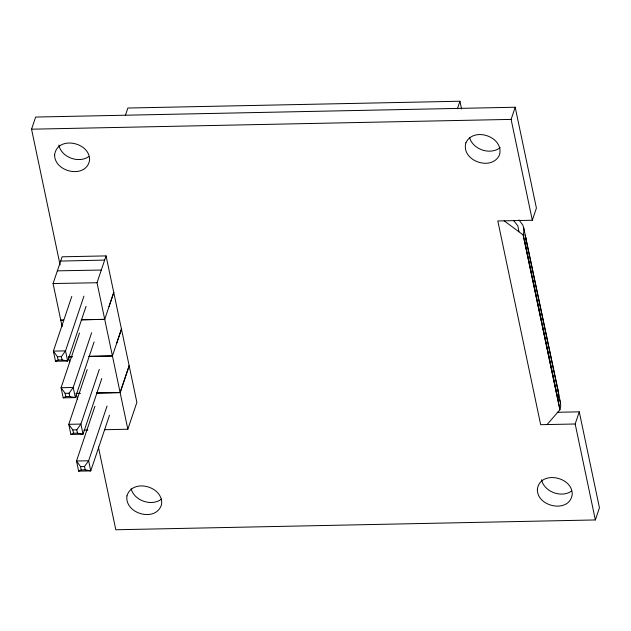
<?xml version="1.0" encoding="UTF-8"?>
<svg xmlns="http://www.w3.org/2000/svg" width="631" height="631" viewBox="0 0 631 631"><rect width="100%" height="100%" fill="white"/><g stroke="black" fill="none" stroke-linecap="round" stroke-linejoin="round"><path stroke-width="0.95" d="M104.407 429.711L127.841 429.23L97.024 282.743L106.063 255.902L62.13 256.801L53.075 283.54L62.153 326.724M108.997 306.642L113.761 292.5L104.722 319.341L81.296 319.822M116.696 343.232L121.46 329.098L112.421 355.939L88.995 356.42M60.103 264.965L31.55 129.197L35.644 117.05L515.196 107.238L536.413 208.104L532.319 220.258L497.82 220.96L540.672 424.695L575.18 423.993L579.266 411.838L557.22 412.288M125.411 115.355L127.88 108.027L459.944 101.236L461.569 108.95M71.8 296.396L53.383 351.12L55.512 361.255L67.651 361.011L86.068 306.28M83.939 296.144L65.514 350.875L61.388 356.641L62.083 359.954L67.651 361.011L65.514 350.875L53.383 351.12L57.421 356.72L58.115 360.041L55.512 361.255M79.498 332.994L61.081 387.718L63.21 397.853L75.349 397.609L94.074 341.947M91.629 332.742L73.212 387.473L69.087 393.239L69.781 396.552L75.349 397.609L73.212 387.473L61.081 387.718L65.119 393.318L65.813 396.631L63.21 397.853M87.196 369.585L68.779 424.316L70.909 434.451L83.04 434.199L101.772 378.545M99.327 369.34L80.91 424.071L76.785 429.837L77.479 433.15L83.04 434.199L80.91 424.071L68.779 424.316L72.81 429.916L73.511 433.229L70.909 434.451M94.918 406.285L76.501 461.016L78.63 471.144L90.761 470.9L109.494 415.245M107.049 406.033L88.632 460.764L84.499 466.53L85.201 469.843L90.761 470.9L88.632 460.764L76.501 461.016L80.531 466.609L81.225 469.929L78.63 471.144M129.15 365.696L120.119 392.537L96.685 393.01M127.841 429.23L136.872 402.389L106.063 255.902M457.483 108.564L459.944 101.236M532.319 220.258L511.11 119.393L515.196 107.238M98.381 446.953L115.804 529.764L595.356 519.952L599.45 507.805L579.266 411.838M129.174 365.791L120.142 392.632L96.701 393.058M547.038 424.568L559.894 409.834L523.107 234.913L504.185 220.826M60.686 261.084L104.596 260.082M31.55 129.197L511.11 119.393M60.789 320.24L63.723 320.177L60.773 320.138M57.421 356.72L61.388 356.641M68.487 356.838L72.391 356.76L68.463 356.736L69.655 362.383M58.115 360.041L62.083 359.954M65.119 393.318L69.087 393.239M76.185 393.436L80.09 393.358L76.185 393.436L77.376 399.076M65.813 396.631L69.781 396.552M72.81 429.916L76.785 429.837M83.907 430.129L87.812 430.05M73.511 433.229L77.479 433.15M80.531 466.609L84.499 466.53M81.225 469.929L85.201 469.843M57.35 270.841L101.299 270.044M53.075 283.54L97.024 282.743M81.281 319.767L104.722 319.341M88.979 356.365L112.421 355.939M518.974 219.935L522.768 224.92L523.754 228.051L560.549 402.972L560.691 406.238L559.989 409.574L542.195 324.997M513.91 220.897L517.909 225.993L518.934 231.751M525.063 234.898L558.601 392.782L558.743 396.047L558.041 399.384L525.489 244.631L526.199 241.294L526.049 238.029M557.607 389.65L558.601 392.782M559.555 399.841L560.549 402.972M575.18 423.993L595.356 519.952M526.633 250.996L523.194 234.653L523.904 231.317L523.754 228.051M527.035 252.913L531.681 275.021M532.091 276.946L536.736 299.047M537.139 300.971L541.792 323.072M161.489 499.105A17.873 13.969 18.6 0 1 143.781 501.29A17.873 13.969 18.6 0 1 131.145 488.741M571.505 491.123A17.873 13.969 18.6 0 1 553.568 492.614A17.873 13.969 18.6 0 1 541.572 479.694M500.194 147.551A17.873 13.969 18.6 0 1 482.62 150.107A17.873 13.969 18.6 0 1 469.669 137.779M88.711 156.669A17.873 13.969 18.6 0 1 70.743 158.034A17.873 13.969 18.6 0 1 58.864 145.043M54.605 154.784C54.361 172.665 86.826 179.165 89.618 159.84C89.862 141.959 57.397 135.46 54.605 154.784M126.941 495.887C124.433 513.926 156.007 522.697 161.536 504.587C164.052 486.548 132.471 477.785 126.941 495.887M537.367 489.411C536.989 507.285 569.856 513.642 572.23 494.27C572.609 476.405 539.742 470.04 537.367 489.411M465.883 142.803C460.78 160.755 491.612 171.711 499.46 155.029C504.555 137.077 473.731 126.121 465.883 142.803"/></g></svg>
